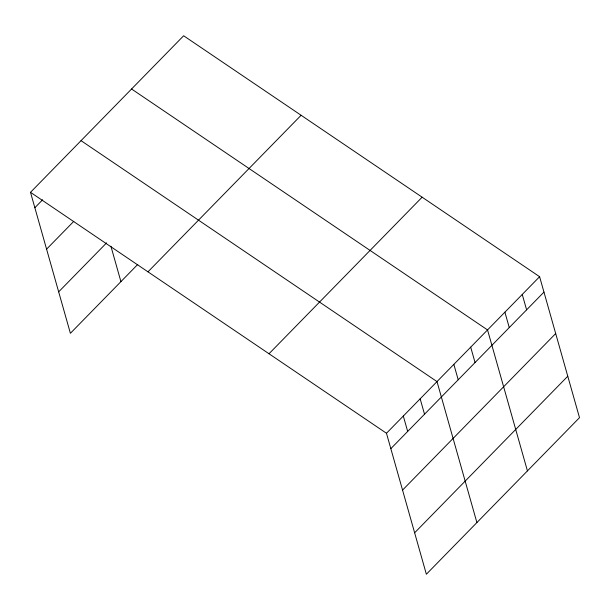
<?xml version="1.0" encoding="UTF-8"?>
<svg xmlns="http://www.w3.org/2000/svg" width="610" height="610" viewBox="0 0 610 610"><rect width="100%" height="100%" fill="white"/><g stroke="black" fill="none" stroke-linecap="round" stroke-linejoin="round"><path stroke-width="0.91" d="M30.5 192.325L183.641 35.769L539.606 276.704L579.5 417.675L426.359 574.231L386.473 433.26L30.5 192.325L70.394 333.296L137.768 264.412M34.854 207.728L42.631 199.775M46.581 249.162L73.795 221.346M58.667 291.862L106.613 242.849M147.971 271.831L301.111 115.275M269.002 353.754L422.135 197.19M386.473 433.26L539.606 276.704M390.827 448.663L543.967 292.098M402.554 490.097L555.695 333.54M414.632 532.797L567.773 376.233M131.569 88.999L487.542 329.934L527.437 470.905M81.038 140.658L437.004 381.593L476.898 522.572M522.251 294.447L526.613 309.842M504.897 312.19L509.258 327.585M470.699 347.151L475.053 362.553M453.848 364.376L458.209 379.771M420.16 398.818L424.522 414.213M403.317 416.035L407.671 431.438M110.913 246.242L120.925 281.637"/></g></svg>
